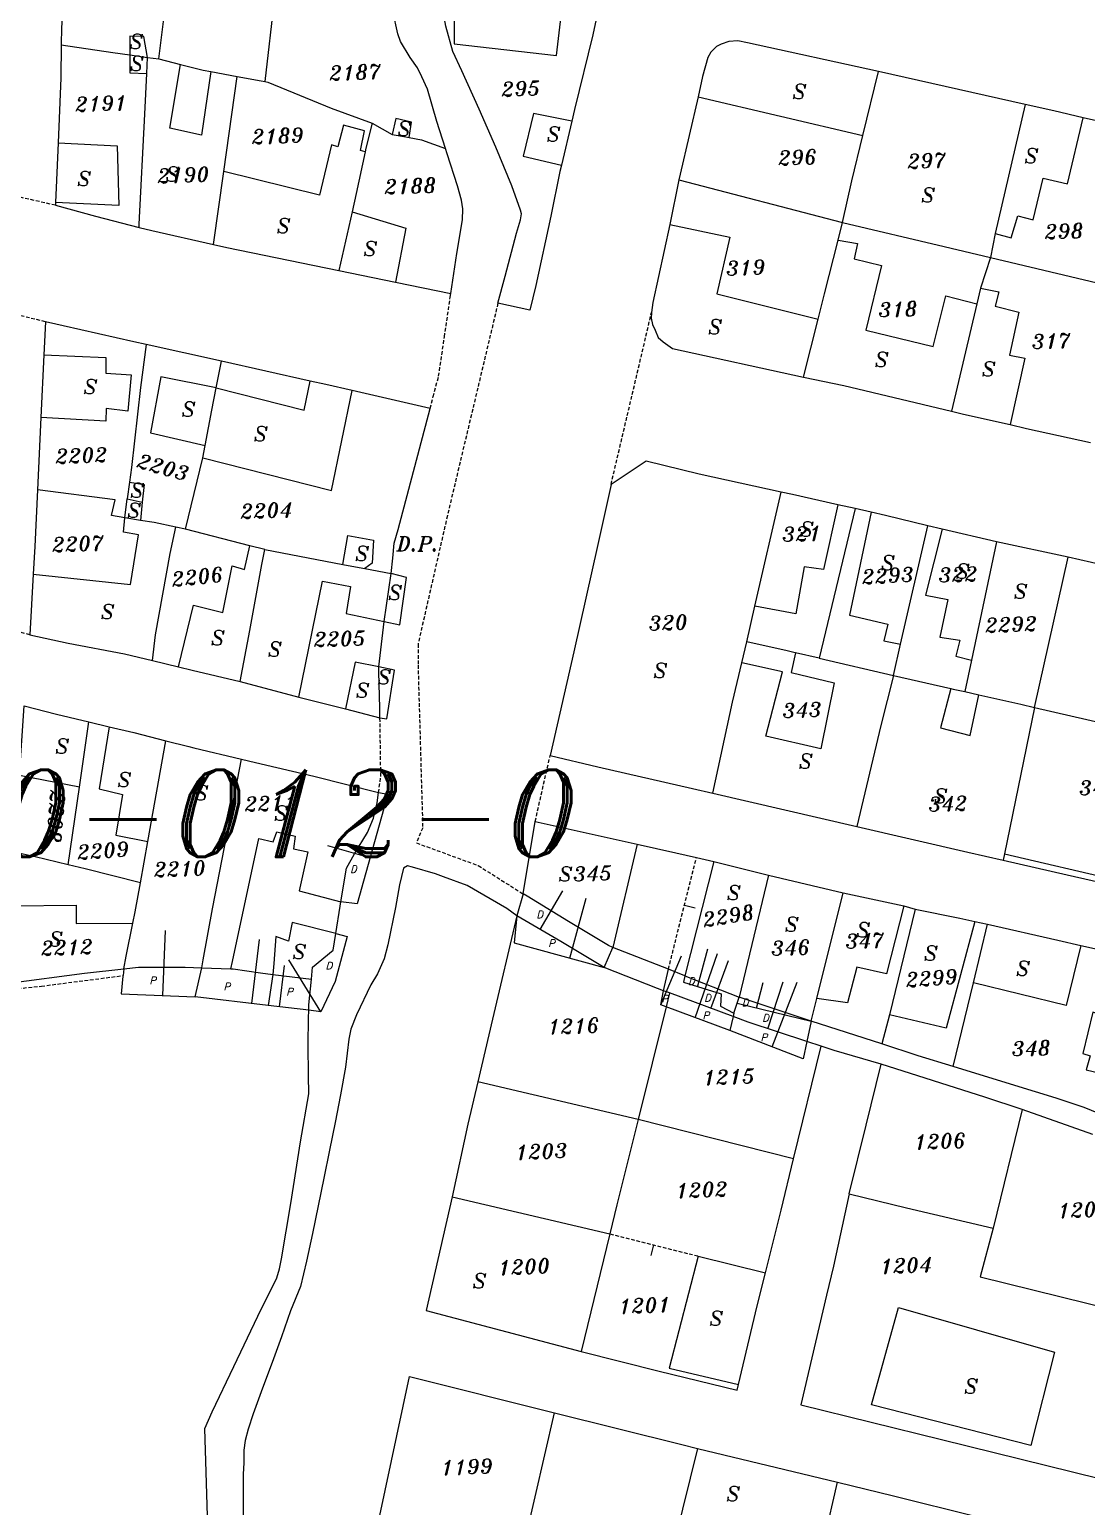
# Model space of a CAD drawing. Extents: x -334462 to -332769, y -29481 to -26664.
# Drawn here: x -334000.6 to -333927.8, y -28750.7 to -28649.1 of the extents above; entities that cross this region are included whole.
import ezdxf
from ezdxf.enums import TextEntityAlignment as Align

# ---------------------------------------------------------------- set-up
doc = ezdxf.new("R2010")
doc.units = 0
doc.header["$MEASUREMENT"] = 0
doc.linetypes.add('HIDDEN', pattern=[0.375, 0.25, -0.125])
for name, color, linetype in [('17', 7, 'CONTINUOUS'), ('18', 7, 'CONTINUOUS'), ('DP$DIVIDING$LINE', 7, 'CONTINUOUS'), ('EASEMENT$BOUNDA$', 7, 'CONTINUOUS'), ('ENC$$ST$$A$$TEXT', 7, 'CONTINUOUS'), ('ENCRO$$AREA$TEXT', 7, 'CONTINUOUS'), ('ENCROACHED$WALL', 7, 'CONTINUOUS'), ('MAP$SHEET$BOUND$', 7, 'CONTINUOUS'), ('PARCEL$BOUNDARY', 7, 'CONTINUOUS'), ('PARCEL$NUMBER', 7, 'CONTINUOUS'), ('STRUC$$FOOTPRINT', 7, 'CONTINUOUS')]:
    doc.layers.add(name, color=color, linetype=linetype)
doc.styles.add('ITALICT', font='ITALICT', dxfattribs={"height": 0.2})

msp = doc.modelspace()

# ---------------------------------------------------------------- linework, layer by layer
at = {"layer": '17', "color": 1, "linetype": 'Continuous'}
msp.add_line((-333957.66, -28732.71), (-333957.84, -28733.44), dxfattribs=at)
at = {"layer": '18', "color": 1, "linetype": 'Continuous'}
msp.add_line((-333955.53, -28709.33), (-333954.8, -28709.51), dxfattribs=at)
at = {"layer": 'DP$DIVIDING$LINE', "color": 30, "linetype": 'HIDDEN'}
for p, q in [((-333998.85, -28661.15), (-334003.67, -28660.06)), ((-333999.54, -28669.17), (-334004.3, -28668.01)), ((-333960.59, -28680.37), (-333957.8, -28668.53)), ((-334000.61, -28690.72), (-334005.62, -28689.47)), ((-333965.81, -28703.56), (-333964.78, -28699.02))]:
    msp.add_line(p, q, dxfattribs=at)
at = {"layer": 'DP$DIVIDING$LINE', "color": 2, "linetype": 'HIDDEN'}
for points in [[(-333973.04, -28675.13), (-333972.84, -28674.32), (-333972.46, -28672.92), (-333972.06, -28670.21), (-333971.66, -28667.48), (-333971.63, -28667.23)], [(-333968.38, -28667.9), (-333971.86, -28682.51), (-333973.88, -28691.36), (-333973.88, -28692.8), (-333973.56, -28704), (-333973.99, -28705.04), (-333969.73, -28706.6), (-333966.64, -28708.55)], [(-333976.6, -28701.58), (-333976.44, -28700.45), (-333976.46, -28699.32), (-333976.5, -28696.43)]]:
    msp.add_lwpolyline(points, dxfattribs=at)
at = {"layer": 'EASEMENT$BOUNDA$', "color": 3, "linetype": 'HIDDEN'}
msp.add_lwpolyline([(-334088.79, -28711.16), (-334082.47, -28711.38), (-334073.42, -28712.31), (-334055.36, -28713.92), (-334047.03, -28714.85), (-334035.79, -28715.37), (-334029.36, -28715.31), (-334028.48, -28714.85), (-334027.11, -28715.31), (-334021.16, -28715.42), (-334008.24, -28715.62), (-334004.44, -28715.37), (-333999.82, -28714.9), (-333994.19, -28714.17)], dxfattribs=at)
at = {"layer": 'ENC$$ST$$A$$TEXT', "color": 1, "linetype": 'Continuous'}
for p, q in [((-333977.19, -28706.06), (-333980.08, -28705.25)), ((-333965.46, -28710.99), (-333963.91, -28708.35)), ((-333963.43, -28712.97), (-333962.3, -28708.84)), ((-333991.46, -28715.55), (-333991.27, -28711.06)), ((-333980.58, -28716.66), (-333982.78, -28713.09)), ((-333954.62, -28714.88), (-333953.93, -28712.34)), ((-333983.41, -28716.33), (-333983.07, -28713.48)), ((-333950.57, -28716.41), (-333950.12, -28714.64))]:
    msp.add_line(p, q, dxfattribs=at)
at = {"layer": 'ENCRO$$AREA$TEXT', "color": 5, "linetype": 'Continuous'}
for p, q in [((-333985.33, -28716.1), (-333984.8, -28711.69)), ((-333957.17, -28716.19), (-333955.73, -28712.81)), ((-333954.79, -28717.07), (-333953.26, -28712.66)), ((-333953.72, -28716.43), (-333952.5, -28713.13)), ((-333949.8, -28717.83), (-333948.74, -28714.6)), ((-333949.5, -28719.08), (-333947.77, -28714.63))]:
    msp.add_line(p, q, dxfattribs=at)
at = {"layer": 'ENCROACHED$WALL', "color": 5, "linetype": 'Continuous'}
for p, q in [((-333956.97, -28715.22), (-333956.64, -28713.74)), ((-333984.2, -28716.23), (-333989.23, -28715.64)), ((-333952.4, -28717.95), (-333956.8, -28716.32)), ((-333952.18, -28717), (-333952.4, -28717.95)), ((-333952.13, -28716.77), (-333952.18, -28717)), ((-333946.81, -28717.32), (-333947.1, -28718.71))]:
    msp.add_line(p, q, dxfattribs=at)
for points in [[(-333956.8, -28716.32), (-333957.17, -28716.19), (-333956.97, -28715.22)], [(-333947.1, -28718.71), (-333947.37, -28719.91), (-333952.4, -28717.95)]]:
    msp.add_lwpolyline(points, dxfattribs=at)
at = {"layer": 'PARCEL$BOUNDARY', "color": 7, "linetype": 'Continuous'}
for p, q in [((-333991.74, -28651.07), (-333990.4, -28640.59)), ((-333983.25, -28642.22), (-333984.42, -28652.64)), ((-333993.72, -28650.8), (-333992.5, -28650.97)), ((-333992.56, -28652.07), (-333992.5, -28650.97)), ((-333992.5, -28650.97), (-333991.74, -28651.07)), ((-333988.15, -28651.94), (-333986.33, -28652.28)), ((-333943.26, -28656.34), (-333942.17, -28651.95)), ((-333932.07, -28654.22), (-333942.17, -28651.95)), ((-333987.25, -28658.83), (-333986.33, -28652.28)), ((-333932.07, -28654.22), (-333934.14, -28663.1)), ((-333922.28, -28656.42), (-333928.07, -28655.13)), ((-333963.3, -28655.37), (-333964.01, -28658.39)), ((-333998.67, -28656.85), (-333998.85, -28660.97)), ((-333987.96, -28663.85), (-333987.25, -28658.83)), ((-333955.92, -28659.4), (-333956.53, -28662.47)), ((-333955.92, -28659.4), (-333944.66, -28662.33)), ((-333998.85, -28660.97), (-333998.85, -28661.15)), ((-333978.42, -28661.6), (-333979.33, -28665.65)), ((-333944.94, -28663.56), (-333944.66, -28662.33)), ((-333934.14, -28663.1), (-333934.47, -28664.74)), ((-333934.47, -28664.74), (-333935.14, -28666.86)), ((-333979.33, -28665.65), (-333975.44, -28666.45)), ((-333975.44, -28666.45), (-333971.63, -28667.23)), ((-333935.14, -28666.86), (-333935.4, -28667.93)), ((-333935.4, -28667.93), (-333937.15, -28675.32)), ((-333999.54, -28669.17), (-333999.65, -28671.44)), ((-333947.33, -28672.98), (-333946.32, -28668.98)), ((-333999.65, -28671.44), (-333999.85, -28675.75)), ((-333987.42, -28671.89), (-333992.6, -28670.74)), ((-333987.77, -28673.71), (-333987.42, -28671.89)), ((-333981.3, -28673.25), (-333987.42, -28671.89)), ((-333973.04, -28675.13), (-333978.41, -28673.9)), ((-333999.85, -28675.75), (-334000.09, -28680.74)), ((-333989.9, -28683.44), (-333988.71, -28678.53)), ((-333988.71, -28678.53), (-333988.55, -28677.69)), ((-333993.76, -28680.22), (-333993.92, -28681.35)), ((-333993.92, -28681.35), (-333992.87, -28681.59)), ((-333992.87, -28681.59), (-333993, -28682.84)), ((-333950.68, -28688.74), (-333948.87, -28680.89)), ((-333943.78, -28682.03), (-333946.26, -28692.33)), ((-333943.78, -28682.03), (-333944.97, -28681.76)), ((-333942.67, -28682.28), (-333943.78, -28682.03)), ((-333993, -28682.84), (-333994.06, -28682.67)), ((-333989.9, -28683.44), (-333990.55, -28683.3)), ((-333985.47, -28684.6), (-333989.9, -28683.44)), ((-333940.65, -28691.36), (-333938.78, -28683.21)), ((-333937.79, -28683.44), (-333938.78, -28683.21)), ((-333934.04, -28684.32), (-333937.79, -28683.44)), ((-333984.44, -28684.85), (-333985.47, -28684.6)), ((-333934.04, -28684.32), (-333935.77, -28692.46)), ((-333929.12, -28685.37), (-333934.04, -28684.32)), ((-333984.44, -28684.85), (-333979.07, -28685.88)), ((-333931.42, -28695.72), (-333929.12, -28685.37)), ((-334000.38, -28686.54), (-334000.61, -28690.72)), ((-333977.55, -28686.16), (-333975.73, -28686.5)), ((-333976.22, -28689.8), (-333975.73, -28686.5)), ((-333951.24, -28691.2), (-333950.68, -28688.74)), ((-333976.59, -28692.93), (-333976.22, -28689.8)), ((-333951.58, -28692.64), (-333951.24, -28691.2)), ((-333941.13, -28693.52), (-333940.65, -28691.36)), ((-333992.16, -28692.49), (-333990.38, -28692.93)), ((-333946.26, -28692.33), (-333947.89, -28691.96)), ((-333946.26, -28692.33), (-333941.13, -28693.52)), ((-333935.77, -28692.46), (-333936.23, -28694.63)), ((-333941.13, -28693.52), (-333937.2, -28694.41)), ((-333986.13, -28693.94), (-333982.08, -28695.01)), ((-333936.23, -28694.63), (-333935.27, -28694.85)), ((-333982.08, -28695.01), (-333978.87, -28695.82)), ((-333978.87, -28695.82), (-333976.5, -28696.43)), ((-333931.42, -28695.72), (-333933.49, -28705.79)), ((-333997.2, -28701.2), (-333996.55, -28696.71)), ((-333996.55, -28696.71), (-333995.15, -28697.04)), ((-333992.49, -28704.94), (-333991.24, -28698.01)), ((-333997.97, -28706.54), (-333997.2, -28701.2)), ((-333953.57, -28701.61), (-333943.67, -28703.91)), ((-333966.64, -28708.55), (-333965.81, -28703.56)), ((-333965.81, -28703.56), (-333958.8, -28705.12)), ((-333993, -28707.78), (-333992.49, -28704.94)), ((-333933.49, -28705.79), (-333933.58, -28706.23)), ((-333954.71, -28706.04), (-333953.52, -28706.31)), ((-333953.52, -28706.31), (-333949.75, -28707.25)), ((-333949.75, -28707.25), (-333951.77, -28715.65)), ((-333949.75, -28707.25), (-333944.6, -28708.47)), ((-333946.41, -28715.74), (-333944.6, -28708.47)), ((-333944.6, -28708.47), (-333940.42, -28709.38)), ((-333939.65, -28709.59), (-333941.41, -28716.87)), ((-333940.42, -28709.38), (-333939.65, -28709.59)), ((-333935.64, -28714.68), (-333934.67, -28710.64)), ((-333935.54, -28710.45), (-333934.67, -28710.64)), ((-333928.24, -28712.1), (-333924.68, -28712.9)), ((-333956.64, -28713.74), (-333960.46, -28712.23)), ((-333988.77, -28713.63), (-333986.77, -28713.7)), ((-333983.87, -28714.09), (-333981.22, -28714.41)), ((-333955.5, -28714.19), (-333956.64, -28713.74)), ((-333955.5, -28714.19), (-333951.77, -28715.65)), ((-333937.02, -28720.44), (-333935.64, -28714.68)), ((-333956.57, -28715.37), (-333956.97, -28715.22)), ((-333956.57, -28715.37), (-333956.8, -28716.32)), ((-333952.18, -28717), (-333956.57, -28715.37)), ((-333946.81, -28717.32), (-333951.77, -28715.65)), ((-333946.81, -28717.32), (-333946.41, -28715.74)), ((-333956.8, -28716.32), (-333958.73, -28724.09)), ((-333941.41, -28716.87), (-333941.94, -28718.86)), ((-333941.94, -28718.86), (-333946.81, -28717.32)), ((-333948.02, -28726.78), (-333946.12, -28719.03)), ((-333946.12, -28719.03), (-333947.1, -28718.71)), ((-333958.73, -28724.09), (-333969.76, -28721.48)), ((-333948.02, -28726.78), (-333958.73, -28724.09)), ((-333932.27, -28723.39), (-333934.28, -28731.55)), ((-333927.42, -28725.12), (-333932.27, -28723.39)), ((-333971.52, -28729.4), (-333960.67, -28731.96)), ((-333960.67, -28731.96), (-333962.65, -28740.04)), ((-333954.58, -28733.48), (-333949.95, -28734.64)), ((-333966.73, -28754.05), (-333964.48, -28744.27)), ((-333954.64, -28746.72), (-333957.05, -28756.44)), ((-333954.64, -28746.72), (-333945, -28749.05)), ((-333945.98, -28753.33), (-333945, -28749.05))]:
    msp.add_line(p, q, dxfattribs=at)
at = {"layer": 'PARCEL$BOUNDARY', "color": 2, "linetype": 'HIDDEN'}
for p, q in [((-333956.64, -28713.74), (-333954.71, -28706.04)), ((-333960.67, -28731.96), (-333954.58, -28733.48))]:
    msp.add_line(p, q, dxfattribs=at)
at = {"layer": 'PARCEL$BOUNDARY', "color": 7, "linetype": 'Continuous'}
for points in [[(-333997.93, -28638.84), (-333998.05, -28641.32), (-333998.23, -28646.22), (-333998.43, -28648.91), (-333998.45, -28650.11)], [(-333971.99, -28657.24), (-333972.59, -28655.38), (-333973.23, -28653.16), (-333973.62, -28652.31), (-333973.91, -28651.69), (-333974.43, -28650.97), (-333975.09, -28649.88), (-333975.26, -28649.35), (-333975.62, -28647.79), (-333976.08, -28646.28), (-333976.11, -28645.88), (-333976.02, -28644.93), (-333975.94, -28644.11)], [(-333968.38, -28667.9), (-333967.89, -28666.03), (-333967.11, -28663.08), (-333966.82, -28662.15), (-333966.76, -28661.74), (-333966.82, -28661.48), (-333967.43, -28659.81), (-333968.53, -28657.15), (-333969.67, -28654.54), (-333970.86, -28651.9), (-333971.48, -28650.56), (-333971.96, -28648.83), (-333972.24, -28647.32), (-333972.34, -28646.06), (-333972.16, -28645.23), (-333972.1, -28645.01)], [(-333961.39, -28647.26), (-333961.85, -28649.42), (-333963.1, -28654.56), (-333963.3, -28655.37)], [(-333942.17, -28651.95), (-333951.19, -28649.96), (-333951.85, -28649.83), (-333952.48, -28649.88), (-333953, -28650.06), (-333953.32, -28650.23), (-333953.71, -28650.61), (-333953.92, -28650.99), (-333954.28, -28652.29), (-333954.6, -28653.69)], [(-333998.45, -28650.11), (-333998.47, -28652.37), (-333998.67, -28656.85)], [(-333998.45, -28650.11), (-333994.89, -28650.64), (-333993.72, -28650.8)], [(-333991.74, -28651.07), (-333991.73, -28651.08), (-333990.23, -28651.45)], [(-333993.09, -28662.67), (-333993.08, -28662.46), (-333992.7, -28654.89), (-333992.56, -28652.07)], [(-333990.23, -28651.45), (-333988.68, -28651.84), (-333988.15, -28651.94)], [(-333986.33, -28652.28), (-333984.68, -28652.59), (-333984.42, -28652.64)], [(-333984.42, -28652.64), (-333984.22, -28652.68), (-333979.87, -28654.46), (-333977.04, -28655.51)], [(-333954.6, -28653.69), (-333955.83, -28659), (-333955.92, -28659.4)], [(-333928.07, -28655.13), (-333930.09, -28654.65), (-333932.07, -28654.22)], [(-333977.04, -28655.51), (-333977.48, -28657.23), (-333977.53, -28657.47)], [(-333977.04, -28655.51), (-333977.04, -28655.51), (-333975.66, -28656.29)], [(-333975.66, -28656.29), (-333974.73, -28656.45), (-333974.48, -28656.49)], [(-333974.48, -28656.49), (-333973.65, -28656.65), (-333971.99, -28657.24)], [(-333944.66, -28662.33), (-333944.01, -28659.47), (-333943.26, -28656.34)], [(-333977.53, -28657.47), (-333978.14, -28660.34), (-333978.42, -28661.6)], [(-333971.63, -28667.23), (-333971.2, -28664.46), (-333970.82, -28662.16), (-333970.8, -28661.4), (-333970.89, -28660.8), (-333971.17, -28659.82), (-333971.88, -28657.6), (-333971.99, -28657.24)], [(-333964.01, -28658.39), (-333964.11, -28658.83), (-333964.73, -28661.89), (-333965.76, -28666.67), (-333966.18, -28668.36), (-333968.38, -28667.9)], [(-333998.85, -28661.15), (-333996.1, -28661.91), (-333993.09, -28662.67)], [(-333993.09, -28662.67), (-333992.22, -28662.89), (-333987.96, -28663.85)], [(-333956.53, -28662.47), (-333957.71, -28667.84), (-333957.8, -28668.53)], [(-333944.66, -28662.33), (-333937.65, -28663.98), (-333934.47, -28664.74)], [(-333987.96, -28663.85), (-333987.05, -28664.06), (-333979.33, -28665.65)], [(-333946.32, -28668.98), (-333945.88, -28667.25), (-333944.94, -28663.56)], [(-333934.47, -28664.74), (-333925.28, -28666.92), (-333924.97, -28666.99)], [(-333992.6, -28670.74), (-333993.45, -28670.55), (-333999.54, -28669.17)], [(-333957.8, -28668.53), (-333957.83, -28668.93), (-333957.73, -28669.35), (-333957.56, -28669.75), (-333957.34, -28670.25), (-333957, -28670.56), (-333956.36, -28671.01), (-333947.33, -28672.98)], [(-333992.6, -28670.74), (-333993, -28673.7), (-333993.62, -28679.21), (-333993.76, -28680.22)], [(-333978.41, -28673.9), (-333980.22, -28673.49), (-333981.3, -28673.25)], [(-333947.33, -28672.98), (-333944.55, -28673.55), (-333937.15, -28675.32)], [(-333988.55, -28677.69), (-333988.07, -28675.26), (-333987.77, -28673.71)], [(-333975.73, -28686.5), (-333975.62, -28685.44), (-333975.52, -28684.4), (-333975.24, -28683.47), (-333973.04, -28675.13)], [(-333937.15, -28675.32), (-333936.32, -28675.52), (-333933.1, -28676.25)], [(-333933.1, -28676.25), (-333931.97, -28676.51), (-333927.57, -28677.49)], [(-333948.87, -28680.89), (-333954.52, -28679.65), (-333958.18, -28678.77), (-333960.59, -28680.37)], [(-333960.59, -28680.37), (-333961.49, -28684.5), (-333963.16, -28691.89), (-333964.78, -28699.02)], [(-334000.09, -28680.74), (-334000.27, -28684.63), (-334000.38, -28686.54)], [(-333994.06, -28682.67), (-333994.98, -28682.51), (-333994.74, -28681.43), (-334000.09, -28680.74)], [(-333944.97, -28681.76), (-333948.1, -28681.06), (-333948.87, -28680.89)], [(-333938.78, -28683.21), (-333941.69, -28682.51), (-333942.67, -28682.28)], [(-333990.55, -28683.3), (-333992.06, -28682.99), (-333993, -28682.84)], [(-333992.16, -28692.49), (-333991.96, -28690.72), (-333990.94, -28685.12), (-333990.55, -28683.3)], [(-333986.13, -28693.94), (-333985.47, -28690.43), (-333984.82, -28686.88), (-333984.63, -28685.88), (-333984.44, -28684.85)], [(-333919.06, -28687.66), (-333922.68, -28686.83), (-333929.12, -28685.37)], [(-333979.07, -28685.88), (-333977.67, -28686.14), (-333977.55, -28686.16)], [(-334000.61, -28690.72), (-333997.97, -28691.3), (-333994.09, -28692.02), (-333992.16, -28692.49)], [(-333947.89, -28691.96), (-333947.92, -28691.95), (-333948.47, -28691.83), (-333951.24, -28691.2)], [(-333953.57, -28701.61), (-333952.22, -28695.35), (-333951.58, -28692.64)], [(-333990.38, -28692.93), (-333989.44, -28693.16), (-333986.13, -28693.94)], [(-333976.5, -28696.43), (-333976.52, -28695.76), (-333976.59, -28693.26), (-333976.59, -28692.93)], [(-333941.13, -28693.52), (-333942.02, -28696.97), (-333943.67, -28703.91)], [(-333937.2, -28694.41), (-333937.03, -28694.45), (-333936.23, -28694.63)], [(-334001.33, -28700.39), (-334001, -28695.61), (-333998.78, -28696.18), (-333996.55, -28696.71)], [(-333935.27, -28694.85), (-333932.37, -28695.5), (-333931.42, -28695.72)], [(-333931.42, -28695.72), (-333926.42, -28696.86), (-333921.98, -28697.89), (-333921.12, -28698.08)], [(-333995.15, -28697.04), (-333993.46, -28697.45), (-333991.24, -28698.01)], [(-333991.24, -28698.01), (-333989.66, -28698.41), (-333989.32, -28698.49), (-333986.04, -28699.27)], [(-333988.77, -28713.63), (-333988.67, -28713.08), (-333988.03, -28709.57), (-333987.37, -28706.17), (-333986.04, -28699.27)], [(-333986.04, -28699.27), (-333985.08, -28699.5), (-333981.05, -28700.44), (-333976.6, -28701.58)], [(-333964.78, -28699.02), (-333961.49, -28699.8), (-333954.97, -28701.29), (-333953.57, -28701.61)], [(-333979.19, -28709.1), (-333978.8, -28706.78), (-333978.26, -28705.79), (-333977.36, -28704.33), (-333976.94, -28703.34), (-333976.7, -28702.29), (-333976.6, -28701.58)], [(-333943.67, -28703.91), (-333936.02, -28705.67), (-333933.58, -28706.23)], [(-333997.97, -28706.54), (-334000.24, -28706.01), (-334001.69, -28705.68)], [(-333958.8, -28705.12), (-333956.12, -28705.72), (-333954.71, -28706.04)], [(-333993, -28707.78), (-333996.8, -28706.82), (-333997.97, -28706.54)], [(-333967.07, -28710.05), (-333967.76, -28709.56), (-333970.5, -28707.97), (-333972.12, -28707.38), (-333972.68, -28707.17), (-333974.25, -28706.7), (-333974.61, -28706.61), (-333974.89, -28706.77), (-333975.16, -28707.93), (-333975.44, -28709.49), (-333975.96, -28712.05), (-333976.21, -28713.03), (-333976.66, -28714.05), (-333977.13, -28714.82), (-333978.12, -28716.87), (-333978.51, -28717.86), (-333978.64, -28718.55), (-333978.88, -28720.47), (-333979.21, -28722.38), (-333979.58, -28724.28), (-333979.97, -28726.2), (-333980.36, -28728.11), (-333980.75, -28730.02), (-333981.15, -28731.92), (-333981.57, -28733.83), (-333981.98, -28735.58), (-333982.66, -28737.26), (-333983.28, -28739.03), (-333983.93, -28740.81), (-333984.59, -28742.58), (-333985.24, -28744.35), (-333985.58, -28745.4), (-333985.78, -28746.17), (-333985.87, -28746.83), (-333985.87, -28747.71), (-333985.93, -28748.49), (-333985.93, -28750.5), (-333985.93, -28751.92)], [(-333933.58, -28706.23), (-333929.19, -28707.23), (-333923.52, -28708.53)], [(-333993.51, -28710.57), (-333993.36, -28709.78), (-333993, -28707.78)], [(-333960.46, -28712.23), (-333960.77, -28712.1), (-333963.52, -28710.46), (-333966.37, -28708.71), (-333966.64, -28708.55)], [(-333979.55, -28711.27), (-333979.24, -28709.4), (-333979.19, -28709.1)], [(-333967.07, -28710.05), (-333968.76, -28717.17), (-333969.76, -28721.48)], [(-333961.06, -28713.62), (-333964.04, -28711.83), (-333967.07, -28710.05)], [(-333939.65, -28709.59), (-333936.58, -28710.21), (-333935.54, -28710.45)], [(-333994.14, -28713.7), (-333993.97, -28712.83), (-333993.51, -28710.57)], [(-333934.67, -28710.64), (-333929.82, -28711.74), (-333928.24, -28712.1)], [(-333981.22, -28714.41), (-333981.15, -28713.59), (-333979.73, -28712.42), (-333979.55, -28711.27)], [(-334002.07, -28714.7), (-333996.84, -28714), (-333994.14, -28713.7)], [(-333994.14, -28713.7), (-333993.13, -28713.59), (-333989.91, -28713.59), (-333988.77, -28713.63)], [(-333986.77, -28713.7), (-333986.62, -28713.71), (-333984.72, -28713.98), (-333983.87, -28714.09)], [(-333956.97, -28715.22), (-333957.4, -28715.06), (-333961.06, -28713.62)], [(-333981.4, -28716.56), (-333981.39, -28716.19), (-333981.22, -28714.41)], [(-333988.37, -28751.38), (-333988.46, -28748.36), (-333988.57, -28745.34), (-333988.05, -28744.21), (-333986.57, -28741.07), (-333984.92, -28737.62), (-333983.61, -28734.97), (-333983.41, -28734.35), (-333983.29, -28733.67), (-333982.64, -28729.85), (-333981.97, -28725.62), (-333981.4, -28722.31), (-333981.42, -28721.06), (-333981.44, -28718.94), (-333981.42, -28717.1), (-333981.4, -28716.56)], [(-333947.1, -28718.71), (-333951.14, -28717.38), (-333952.18, -28717)], [(-333941.99, -28720.28), (-333945.23, -28719.33), (-333946.12, -28719.03)], [(-333937.02, -28720.44), (-333939.45, -28719.69), (-333941.94, -28718.86)], [(-333944.19, -28729.19), (-333943.02, -28724.47), (-333941.99, -28720.28)], [(-333932.27, -28723.39), (-333934.84, -28722.55), (-333941.99, -28720.28)], [(-333926.99, -28723.67), (-333928, -28723.25), (-333929.93, -28722.6), (-333932.78, -28721.74), (-333937.02, -28720.44)], [(-333969.76, -28721.48), (-333970.44, -28724.41), (-333971.52, -28729.4)], [(-333958.73, -28724.09), (-333960.19, -28729.96), (-333960.67, -28731.96)], [(-333949.95, -28734.64), (-333948.88, -28730.32), (-333948.02, -28726.78)], [(-333944.19, -28729.19), (-333945.27, -28734.17), (-333945.75, -28736.18), (-333947.53, -28743.71), (-333937.84, -28746.1), (-333926.96, -28748.79), (-333924.11, -28737.65)], [(-333944.19, -28729.19), (-333940.25, -28730.17), (-333934.28, -28731.55)], [(-333971.52, -28729.4), (-333973.32, -28737.23), (-333962.65, -28740.04)], [(-333934.28, -28731.55), (-333935.18, -28734.9), (-333924.11, -28737.65)], [(-333951.81, -28742.31), (-333950.52, -28736.91), (-333949.95, -28734.64)], [(-333962.65, -28740.04), (-333957.27, -28741.41), (-333951.91, -28742.71), (-333951.81, -28742.31)], [(-333976.58, -28751.66), (-333974.46, -28741.78), (-333964.48, -28744.27)], [(-333964.48, -28744.27), (-333955.71, -28746.46), (-333954.64, -28746.72)], [(-333945, -28749.05), (-333941.13, -28749.98), (-333935.42, -28751.4)]]:
    msp.add_lwpolyline(points, dxfattribs=at)
at = {"layer": 'STRUC$$FOOTPRINT', "color": 1, "linetype": 'Continuous'}
for p, q in [((-333954.6, -28653.69), (-333943.26, -28656.34)), ((-333994.06, -28682.67), (-333993.92, -28681.35)), ((-333997.2, -28701.2), (-334001.33, -28700.39)), ((-333958.8, -28705.12), (-333960.46, -28712.23)), ((-333933.49, -28705.79), (-333923.43, -28708.15)), ((-333953.52, -28706.31), (-333955.5, -28714.19)), ((-333966.64, -28708.55), (-333967.07, -28710.05)), ((-333961.06, -28713.62), (-333960.46, -28712.23)), ((-333994.14, -28713.7), (-333994.19, -28714.17)), ((-333989.23, -28715.64), (-333988.77, -28713.63)), ((-333983.87, -28714.09), (-333984.2, -28716.23)), ((-333952.13, -28716.77), (-333951.91, -28716.08)), ((-333951.91, -28716.08), (-333951.77, -28715.65)), ((-333951.91, -28716.08), (-333946.81, -28717.32)), ((-333981.4, -28716.56), (-333984.2, -28716.23)), ((-333931.69, -28746.52), (-333942.66, -28743.73))]:
    msp.add_line(p, q, dxfattribs=at)
for points in [[(-333971.36, -28645.94), (-333971.39, -28650.04), (-333964.35, -28650.83), (-333963.88, -28646.91)], [(-333992.5, -28650.97), (-333992.77, -28649.53), (-333993.72, -28649.5), (-333993.72, -28650.8)], [(-333993.72, -28650.8), (-333993.72, -28652.04), (-333992.56, -28652.07)], [(-333988.15, -28651.94), (-333988.78, -28656.32), (-333990.97, -28655.85), (-333990.23, -28651.45)], [(-333974.48, -28656.49), (-333974.33, -28655.44), (-333975.41, -28655.18), (-333975.66, -28656.29)], [(-333963.3, -28655.37), (-333965.93, -28654.83), (-333966.65, -28657.78), (-333964.01, -28658.39)], [(-333934.14, -28663.1), (-333933.04, -28663.4), (-333932.57, -28661.87), (-333931.52, -28662.15), (-333930.83, -28659.28), (-333929.16, -28659.67), (-333928.07, -28655.13)], [(-333977.53, -28657.47), (-333977.85, -28657.37), (-333977.56, -28656.02), (-333979.02, -28655.64), (-333979.41, -28657.12), (-333979.85, -28656.99), (-333980.67, -28660.45), (-333987.25, -28658.83)], [(-333998.67, -28656.85), (-333994.59, -28657.05), (-333994.48, -28661.17), (-333998.85, -28660.97)], [(-333978.42, -28661.6), (-333974.71, -28662.72), (-333975.44, -28666.45)], [(-333956.53, -28662.47), (-333952.41, -28663.34), (-333953.3, -28667.25), (-333946.32, -28668.98)], [(-333944.94, -28663.56), (-333943.61, -28663.78), (-333943.84, -28664.83), (-333941.97, -28665.29), (-333943.04, -28669.74), (-333938.41, -28670.86), (-333937.53, -28667.39), (-333935.4, -28667.93)], [(-333935.14, -28666.86), (-333933.88, -28667.1), (-333934.13, -28668.1), (-333932.5, -28668.5), (-333933.15, -28671.46), (-333932.1, -28671.68), (-333933.1, -28676.25)], [(-333999.65, -28671.44), (-333995.39, -28671.62), (-333995.37, -28672.7), (-333993.64, -28672.83), (-333993.86, -28675.33), (-333995.35, -28675.15), (-333995.39, -28676.01), (-333999.85, -28675.75)], [(-333987.77, -28673.71), (-333991.6, -28672.95), (-333992.31, -28676.82), (-333988.55, -28677.69)], [(-333987.77, -28673.71), (-333981.72, -28675.26), (-333981.3, -28673.25)], [(-333988.71, -28678.53), (-333979.83, -28680.78), (-333978.41, -28673.9)], [(-333993.76, -28680.22), (-333992.74, -28680.38), (-333992.87, -28681.59)], [(-333944.97, -28681.76), (-333945.95, -28686.23), (-333947.3, -28686.03), (-333947.86, -28689.28), (-333950.68, -28688.74)], [(-333942.67, -28682.28), (-333944.16, -28689.37), (-333941.53, -28689.99), (-333941.8, -28691.13), (-333940.65, -28691.36)], [(-334000.38, -28686.54), (-333993.67, -28687.26), (-333993.13, -28683.83), (-333994.17, -28683.66), (-333994.06, -28682.67)], [(-333937.79, -28683.44), (-333938.93, -28687.98), (-333937.39, -28688.29), (-333937.94, -28690.87), (-333936.57, -28691.09), (-333936.84, -28692.18), (-333935.77, -28692.46)], [(-333990.38, -28692.93), (-333989.35, -28688.68), (-333987.32, -28689.18), (-333986.67, -28685.96), (-333985.83, -28686.21), (-333985.47, -28684.6)], [(-333979.07, -28685.88), (-333978.71, -28683.89), (-333976.95, -28684.2), (-333977.04, -28685.78), (-333977.55, -28686.16)], [(-333976.22, -28689.8), (-333975.14, -28690.03), (-333974.67, -28686.77), (-333975.73, -28686.5)], [(-333982.08, -28695.01), (-333980.45, -28687.03), (-333978.53, -28687.4), (-333978.82, -28689.24), (-333976.22, -28689.8)], [(-333976.59, -28692.93), (-333978.22, -28692.6), (-333978.87, -28695.82)], [(-333947.89, -28691.96), (-333948.19, -28693.31), (-333945.22, -28694.03), (-333946.15, -28698.57), (-333949.93, -28697.69), (-333948.78, -28693.26), (-333951.58, -28692.64)], [(-333976.5, -28696.43), (-333976.04, -28696.49), (-333975.49, -28693.15), (-333976.59, -28692.93)], [(-333937.2, -28694.41), (-333937.91, -28697.11), (-333935.87, -28697.65), (-333935.27, -28694.85)], [(-333995.15, -28697.04), (-333995.84, -28701.31), (-333994.23, -28701.71), (-333994.68, -28704.51), (-333992.49, -28704.94)], [(-333976.6, -28701.58), (-333975.97, -28701.69), (-333978.08, -28709.23), (-333979.19, -28709.1)], [(-333986.77, -28713.7), (-333986.66, -28713.2), (-333984.84, -28704.73), (-333983.85, -28704.97), (-333983.61, -28704.28), (-333982.35, -28704.57), (-333982.46, -28705.45), (-333981.47, -28705.65), (-333982.07, -28708.35), (-333979.19, -28709.1)], [(-334001.89, -28709.37), (-333997.43, -28709.33), (-333997.43, -28710.58), (-333993.51, -28710.57)], [(-333967.07, -28710.05), (-333967.25, -28711.92), (-333961.06, -28713.62)], [(-333940.42, -28709.38), (-333941.62, -28714.06), (-333943.67, -28713.59), (-333944.3, -28716.04), (-333946.41, -28715.74)], [(-333979.55, -28711.27), (-333982.54, -28710.51), (-333982.79, -28711.8), (-333983.67, -28711.48), (-333983.82, -28713.35), (-333983.87, -28714.09)], [(-333935.54, -28710.45), (-333937.52, -28717.8), (-333941.41, -28716.87)], [(-333979.55, -28711.27), (-333978.75, -28711.48), (-333979.59, -28714.58)], [(-333928.24, -28712.1), (-333929.24, -28716.24), (-333935.64, -28714.68)], [(-333994.19, -28714.17), (-333994.2, -28714.22), (-333994.33, -28715.43), (-333989.23, -28715.64)], [(-333979.59, -28714.58), (-333980.58, -28716.66), (-333981.4, -28716.56)], [(-333955.5, -28714.19), (-333955.6, -28714.62), (-333953, -28715.42), (-333953.05, -28716.28), (-333952.13, -28716.77)], [(-333925.62, -28717.26), (-333927.42, -28716.69), (-333928.11, -28719.54), (-333927.6, -28719.69), (-333927.88, -28720.67), (-333926.42, -28721)], [(-333954.58, -28733.48), (-333956.58, -28741.19), (-333951.81, -28742.31)], [(-333942.66, -28743.73), (-333940.79, -28737.02), (-333930.04, -28740.09), (-333931.69, -28746.52)]]:
    msp.add_lwpolyline(points, dxfattribs=at)

# ---------------------------------------------------------------- texts
at = {"layer": 'DP$DIVIDING$LINE', "color": 4, "linetype": 'Continuous', "style": 'ITALICT'}
msp.add_text('D.P.', height=1, dxfattribs=at).set_placement((-333973.9, -28684.45), align=Align.MIDDLE)
at = {"layer": 'ENC$$ST$$A$$TEXT', "color": 1, "linetype": 'Continuous', "style": 'ITALICT'}
for s, p in [('D', (-333978.33, -28706.84)), ('D', (-333965.5, -28709.97)), ('P', (-333964.69, -28711.95)), ('D', (-333980.01, -28713.49)), ('P', (-333992.15, -28714.51)), ('P', (-333982.72, -28715.29)), ('D', (-333955.05, -28714.55)), ('D', (-333951.35, -28716.02))]:
    msp.add_text(s, height=0.5, dxfattribs=at).set_placement(p, align=Align.MIDDLE)
at = {"layer": 'ENCRO$$AREA$TEXT', "color": 5, "linetype": 'Continuous', "style": 'ITALICT'}
for s, p in [('P', (-333987.05, -28714.93)), ('P', (-333956.89, -28715.76)), ('D', (-333953.94, -28715.7)), ('P', (-333954.05, -28716.92)), ('D', (-333949.95, -28717.08)), ('P', (-333950.06, -28718.43))]:
    msp.add_text(s, height=0.5, dxfattribs=at).set_placement(p, align=Align.MIDDLE)
at = {"layer": 'MAP$SHEET$BOUND$', "color": 6, "linetype": 'Continuous', "style": 'ITALICT'}
msp.add_text('232001-00-012-0', height=6, dxfattribs=at).set_placement((-334005, -28703), align=Align.MIDDLE)
at = {"layer": 'PARCEL$NUMBER', "color": 7, "linetype": 'Continuous', "style": 'ITALICT'}
for s, p in [('2187', (-333978.2, -28651.99)), ('295', (-333966.8, -28653.12)), ('2191', (-333995.7, -28654.14)), ('2189', (-333983.54, -28656.37)), ('296', (-333947.74, -28657.85)), ('297', (-333938.84, -28658.08)), ('2190', (-333990.04, -28659.07)), ('2188', (-333974.41, -28659.82)), ('298', (-333929.39, -28662.93)), ('319', (-333951.31, -28665.44)), ('318', (-333940.82, -28668.3)), ('317', (-333930.26, -28670.49)), ('2202', (-333997.06, -28678.37)), ('2204', (-333984.32, -28682.16)), ('321', (-333947.45, -28683.76)), ('2207', (-333997.29, -28684.45)), ('322', (-333936.69, -28686.56)), ('320', (-333956.65, -28689.88)), ('2292', (-333933.04, -28690)), ('343', (-333947.43, -28695.89)), ('341', (-333927.01, -28701.21)), ('2211', (-333984.03, -28702.31)), ('342', (-333937.39, -28702.34)), ('2210', (-333990.28, -28706.82)), ('345', (-333961.85, -28707.14)), ('2212', (-333998.06, -28712.23)), ('346', (-333948.21, -28712.25)), ('347', (-333943.1, -28711.77)), ('1216', (-333963.17, -28717.64)), ('348', (-333931.65, -28719.17)), ('1215', (-333952.47, -28721.14)), ('1206', (-333937.94, -28725.57)), ('1203', (-333965.39, -28726.27)), ('1202', (-333954.35, -28728.92)), ('1207', (-333928.05, -28730.29)), ('1200', (-333966.58, -28734.21)), ('1204', (-333940.27, -28734.12)), ('1201', (-333958.28, -28736.87)), ('1199', (-333970.52, -28747.99))]:
    msp.add_text(s, height=1, rotation=2.1037, dxfattribs=at).set_placement(p, align=Align.MIDDLE)
at = {"layer": 'PARCEL$NUMBER', "color": 1, "linetype": 'Continuous', "style": 'ITALICT'}
for s, rotation, p in [('2203', 344.3324, (-333991.43, -28679.18)), ('2206', 6.0821, (-333989.07, -28686.72)), ('2293', 3.0981, (-333941.53, -28686.64)), ('2205', 1.651, (-333979.27, -28690.99)), ('2208', 265.3468, (-333998.83, -28703.23)), ('2209', 3.9429, (-333995.57, -28705.57)), ('2298', 9.5157, (-333952.5, -28710.06)), ('2299', 4.0423, (-333938.51, -28714.35))]:
    msp.add_text(s, height=1, rotation=rotation, dxfattribs=at).set_placement(p, align=Align.MIDDLE)
at = {"layer": 'STRUC$$FOOTPRINT', "color": 1, "linetype": 'Continuous', "style": 'ITALICT'}
for p in [(-333993.28, -28649.88), (-333993.24, -28651.39), (-333947.61, -28653.32), (-333974.82, -28655.88), (-333964.54, -28656.25), (-333931.64, -28657.75), (-333996.87, -28659.32), (-333990.78, -28659.01), (-333938.75, -28660.44), (-333983.13, -28662.56), (-333977.16, -28664.14), (-333953.42, -28669.52), (-333941.95, -28671.77), (-333934.58, -28672.42), (-333996.44, -28673.64), (-333989.68, -28675.19), (-333984.71, -28676.88), (-333993.22, -28680.77), (-333993.43, -28682.15), (-333947.11, -28683.44), (-333977.73, -28685.12), (-333941.52, -28685.76), (-333936.37, -28686.34), (-333975.45, -28687.81), (-333932.38, -28687.72), (-333995.25, -28689.12), (-333987.66, -28690.92), (-333983.74, -28691.71), (-333957.19, -28693.17), (-333976.2, -28693.62), (-333977.69, -28694.54), (-333998.38, -28698.38), (-333947.18, -28699.41), (-333994.1, -28700.69), (-333988.78, -28701.59), (-333937.89, -28701.81), (-333983.31, -28702.99), (-333963.72, -28707.18), (-333952.13, -28708.47), (-333948.14, -28710.65), (-333943.22, -28711.03), (-333998.81, -28711.66), (-333982.05, -28712.53), (-333938.56, -28712.63), (-333932.21, -28713.68), (-333969.64, -28735.18), (-333953.34, -28737.77), (-333935.79, -28742.44), (-333952.17, -28749.84)]:
    msp.add_text('S', height=1, dxfattribs=at).set_placement(p, align=Align.MIDDLE)

doc.saveas('drawing.dxf')
